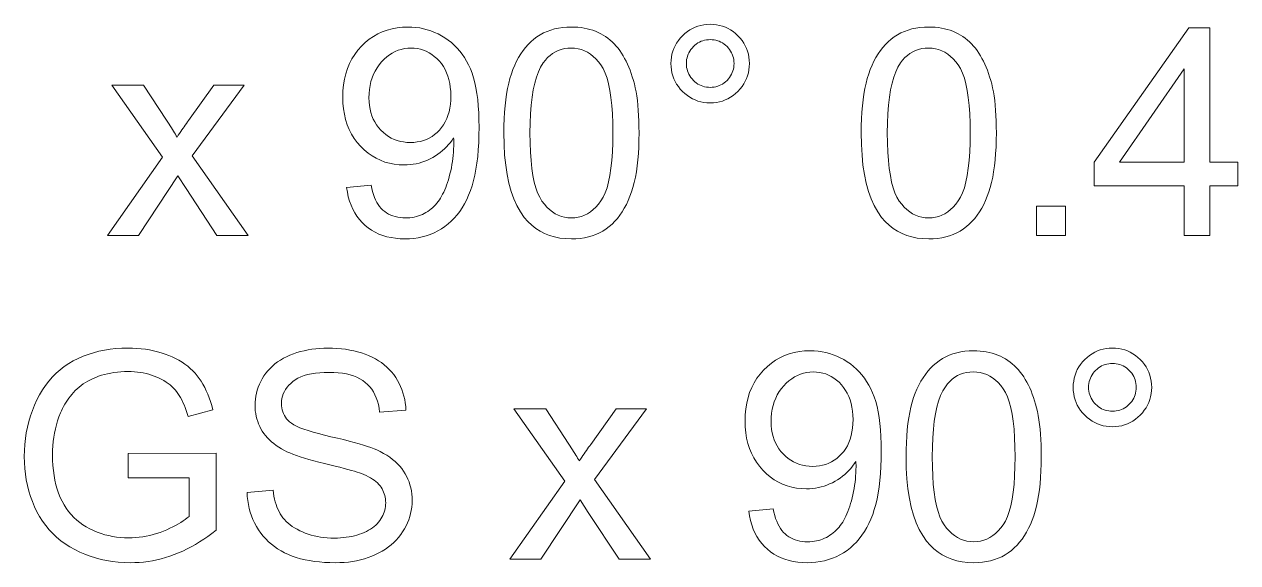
# Model space of a CAD drawing. Extents: x 0 to 297, y 0 to 420.
# Drawn here: x 181.47 to 199.03, y 325.35 to 333.14 of the extents above; entities that cross this region are included whole.
import ezdxf

# ---------------------------------------------------------------- set-up
doc = ezdxf.new("R2010")
doc.units = 0

msp = doc.modelspace()

# ---------------------------------------------------------------- linework, layer by layer
at = {"color": 7, "lineweight": 13}
for points in [[(190.828, 332.572), (190.83, 332.619), (190.835, 332.664), (190.843, 332.707), (190.855, 332.75), (190.87, 332.79), (190.888, 332.83), (190.91, 332.868), (190.935, 332.904), (190.963, 332.94), (190.995, 332.974), (191.029, 333.005), (191.065, 333.033), (191.101, 333.058), (191.139, 333.08), (191.179, 333.098), (191.219, 333.113), (191.261, 333.124), (191.305, 333.133), (191.349, 333.138), (191.395, 333.139), (191.442, 333.138), (191.487, 333.133), (191.531, 333.124), (191.574, 333.113), (191.615, 333.098), (191.654, 333.08), (191.692, 333.058), (191.729, 333.033), (191.764, 333.005), (191.798, 332.974), (191.83, 332.94), (191.858, 332.904), (191.883, 332.868), (191.904, 332.83), (191.923, 332.79), (191.938, 332.75), (191.949, 332.707), (191.957, 332.664), (191.962, 332.619), (191.964, 332.572), (191.962, 332.526), (191.957, 332.481), (191.949, 332.437), (191.937, 332.395), (191.922, 332.354), (191.904, 332.315), (191.882, 332.277), (191.857, 332.24), (191.829, 332.204), (191.797, 332.17), (191.763, 332.139), (191.728, 332.11), (191.691, 332.085), (191.653, 332.064), (191.613, 332.045), (191.573, 332.03), (191.53, 332.019), (191.487, 332.01), (191.442, 332.005), (191.395, 332.004), (191.349, 332.005), (191.305, 332.01), (191.261, 332.018), (191.219, 332.03), (191.179, 332.045), (191.139, 332.063), (191.101, 332.085), (191.065, 332.11), (191.029, 332.138), (190.995, 332.169), (190.963, 332.203), (190.935, 332.238), (190.91, 332.275), (190.888, 332.313), (190.87, 332.353), (190.855, 332.394), (190.843, 332.436), (190.835, 332.48), (190.83, 332.526)], [(186.134, 330.782), (186.488, 330.815), (186.498, 330.766), (186.509, 330.72), (186.522, 330.677), (186.537, 330.637), (186.553, 330.599), (186.571, 330.564), (186.591, 330.532), (186.612, 330.503), (186.635, 330.476), (186.66, 330.452), (186.686, 330.431), (186.713, 330.412), (186.742, 330.395), (186.773, 330.38), (186.805, 330.368), (186.838, 330.358), (186.873, 330.35), (186.909, 330.344), (186.946, 330.341), (186.985, 330.34), (187.019, 330.341), (187.051, 330.343), (187.083, 330.347), (187.114, 330.352), (187.145, 330.359), (187.174, 330.368), (187.202, 330.378), (187.23, 330.39), (187.257, 330.403), (187.283, 330.418), (187.308, 330.434), (187.332, 330.451), (187.356, 330.469), (187.378, 330.488), (187.399, 330.508), (187.42, 330.53), (187.439, 330.552), (187.458, 330.575), (187.476, 330.6), (187.493, 330.625), (187.509, 330.652), (187.524, 330.681), (187.539, 330.712), (187.554, 330.744), (187.568, 330.778), (187.581, 330.814), (187.594, 330.852), (187.607, 330.892), (187.619, 330.933), (187.63, 330.976), (187.64, 331.021), (187.65, 331.065), (187.658, 331.11), (187.665, 331.154), (187.671, 331.199), (187.676, 331.244), (187.68, 331.29), (187.683, 331.335), (187.685, 331.381), (187.685, 331.427), (187.685, 331.432), (187.685, 331.437), (187.685, 331.443), (187.685, 331.45), (187.685, 331.457), (187.684, 331.465), (187.684, 331.473), (187.684, 331.482), (187.683, 331.491), (187.683, 331.5), (187.66, 331.466), (187.636, 331.432), (187.609, 331.401), (187.582, 331.37), (187.552, 331.341), (187.521, 331.313), (187.489, 331.286), (187.455, 331.261), (187.419, 331.237), (187.381, 331.215), (187.343, 331.194), (187.303, 331.175), (187.264, 331.159), (187.223, 331.145), (187.182, 331.133), (187.14, 331.123), (187.098, 331.115), (187.055, 331.11), (187.011, 331.106), (186.967, 331.105), (186.893, 331.108), (186.822, 331.116), (186.754, 331.13), (186.687, 331.148), (186.623, 331.173), (186.561, 331.202), (186.502, 331.238), (186.444, 331.278), (186.389, 331.324), (186.337, 331.375), (186.288, 331.431), (186.244, 331.49), (186.205, 331.553), (186.172, 331.619), (186.143, 331.688), (186.12, 331.761), (186.102, 331.838), (186.089, 331.918), (186.081, 332.001), (186.079, 332.087), (186.081, 332.177), (186.089, 332.263), (186.103, 332.345), (186.122, 332.424), (186.146, 332.499), (186.176, 332.571), (186.211, 332.639), (186.251, 332.704), (186.297, 332.765), (186.348, 332.822), (186.403, 332.875), (186.461, 332.922), (186.521, 332.964), (186.585, 333), (186.651, 333.031), (186.72, 333.056), (186.791, 333.075), (186.865, 333.089), (186.942, 333.098), (187.022, 333.1), (187.08, 333.099), (187.137, 333.094), (187.193, 333.086), (187.248, 333.075), (187.302, 333.061), (187.355, 333.044), (187.407, 333.023), (187.458, 333), (187.508, 332.973), (187.557, 332.943), (187.605, 332.91), (187.65, 332.874), (187.692, 332.836), (187.733, 332.795), (187.771, 332.752), (187.806, 332.706), (187.84, 332.657), (187.871, 332.605), (187.899, 332.551), (187.926, 332.494), (187.949, 332.433), (187.971, 332.367), (187.99, 332.295), (188.006, 332.219), (188.02, 332.137), (188.031, 332.05), (188.04, 331.958), (188.046, 331.86), (188.05, 331.757), (188.051, 331.65), (188.05, 331.537), (188.046, 331.429), (188.04, 331.326), (188.031, 331.227), (188.02, 331.133), (188.006, 331.044), (187.99, 330.959), (187.972, 330.879), (187.95, 330.804), (187.927, 330.734), (187.9, 330.667), (187.872, 330.604), (187.841, 330.544), (187.807, 330.487), (187.771, 330.434), (187.733, 330.384), (187.692, 330.337), (187.649, 330.293), (187.603, 330.252), (187.555, 330.215), (187.505, 330.181), (187.453, 330.151), (187.4, 330.124), (187.344, 330.101), (187.287, 330.082), (187.229, 330.065), (187.168, 330.053), (187.106, 330.044), (187.043, 330.039), (186.977, 330.037), (186.908, 330.039), (186.841, 330.045), (186.777, 330.055), (186.716, 330.068), (186.657, 330.086), (186.601, 330.107), (186.547, 330.133), (186.496, 330.162), (186.448, 330.195), (186.402, 330.232), (186.359, 330.273), (186.32, 330.317), (186.284, 330.364), (186.252, 330.414), (186.223, 330.467), (186.198, 330.524), (186.177, 330.584), (186.159, 330.647), (186.145, 330.713)], [(188.41, 331.568), (188.411, 331.672), (188.414, 331.772), (188.419, 331.868), (188.427, 331.96), (188.437, 332.048), (188.449, 332.131), (188.463, 332.211), (188.48, 332.286), (188.498, 332.357), (188.519, 332.424), (188.542, 332.487), (188.567, 332.548), (188.594, 332.605), (188.624, 332.66), (188.655, 332.711), (188.689, 332.76), (188.724, 332.806), (188.762, 332.848), (188.802, 332.888), (188.844, 332.924), (188.889, 332.958), (188.935, 332.988), (188.984, 333.014), (189.035, 333.037), (189.088, 333.056), (189.144, 333.072), (189.201, 333.085), (189.261, 333.093), (189.323, 333.099), (189.388, 333.1), (189.435, 333.099), (189.482, 333.097), (189.527, 333.092), (189.571, 333.085), (189.614, 333.076), (189.656, 333.065), (189.697, 333.053), (189.736, 333.038), (189.774, 333.022), (189.811, 333.003), (189.847, 332.983), (189.882, 332.961), (189.915, 332.937), (189.947, 332.912), (189.978, 332.885), (190.007, 332.856), (190.035, 332.825), (190.062, 332.793), (190.088, 332.759), (190.112, 332.723), (190.135, 332.685), (190.158, 332.646), (190.179, 332.606), (190.199, 332.564), (190.218, 332.52), (190.236, 332.474), (190.253, 332.427), (190.269, 332.379), (190.284, 332.329), (190.298, 332.277), (190.311, 332.222), (190.323, 332.164), (190.333, 332.103), (190.342, 332.037), (190.349, 331.968), (190.355, 331.895), (190.36, 331.819), (190.363, 331.739), (190.365, 331.655), (190.366, 331.568), (190.365, 331.464), (190.362, 331.365), (190.356, 331.269), (190.349, 331.178), (190.339, 331.091), (190.327, 331.007), (190.313, 330.928), (190.296, 330.853), (190.278, 330.782), (190.257, 330.715), (190.235, 330.652), (190.21, 330.592), (190.183, 330.534), (190.153, 330.479), (190.122, 330.428), (190.089, 330.379), (190.053, 330.333), (190.015, 330.291), (189.975, 330.251), (189.933, 330.214), (189.889, 330.18), (189.842, 330.15), (189.793, 330.124), (189.742, 330.101), (189.689, 330.081), (189.633, 330.065), (189.575, 330.053), (189.515, 330.044), (189.452, 330.039), (189.388, 330.037), (189.303, 330.04), (189.222, 330.049), (189.144, 330.065), (189.07, 330.087), (189, 330.115), (188.934, 330.149), (188.872, 330.189), (188.813, 330.236), (188.758, 330.289), (188.706, 330.348), (188.65, 330.428), (188.599, 330.517), (188.555, 330.615), (188.516, 330.723), (188.484, 330.84), (188.457, 330.967), (188.436, 331.103), (188.421, 331.248), (188.412, 331.403)], [(193.581, 331.568), (193.582, 331.672), (193.585, 331.772), (193.591, 331.868), (193.598, 331.96), (193.608, 332.048), (193.62, 332.131), (193.634, 332.211), (193.651, 332.286), (193.669, 332.357), (193.69, 332.424), (193.713, 332.487), (193.738, 332.548), (193.765, 332.605), (193.795, 332.66), (193.826, 332.711), (193.86, 332.76), (193.896, 332.806), (193.934, 332.848), (193.973, 332.888), (194.016, 332.924), (194.06, 332.958), (194.106, 332.988), (194.155, 333.014), (194.206, 333.037), (194.259, 333.056), (194.315, 333.072), (194.372, 333.085), (194.432, 333.093), (194.495, 333.099), (194.559, 333.1), (194.607, 333.099), (194.653, 333.097), (194.698, 333.092), (194.743, 333.085), (194.786, 333.076), (194.827, 333.065), (194.868, 333.053), (194.907, 333.038), (194.945, 333.022), (194.983, 333.003), (195.018, 332.983), (195.053, 332.961), (195.086, 332.937), (195.118, 332.912), (195.149, 332.885), (195.178, 332.856), (195.206, 332.825), (195.233, 332.793), (195.259, 332.759), (195.283, 332.723), (195.307, 332.685), (195.329, 332.646), (195.35, 332.606), (195.37, 332.564), (195.389, 332.52), (195.407, 332.474), (195.424, 332.427), (195.44, 332.379), (195.456, 332.329), (195.47, 332.277), (195.482, 332.222), (195.494, 332.164), (195.504, 332.103), (195.513, 332.037), (195.52, 331.968), (195.526, 331.895), (195.531, 331.819), (195.534, 331.739), (195.536, 331.655), (195.537, 331.568), (195.536, 331.464), (195.533, 331.365), (195.527, 331.269), (195.52, 331.178), (195.51, 331.091), (195.498, 331.007), (195.484, 330.928), (195.468, 330.853), (195.449, 330.782), (195.429, 330.715), (195.406, 330.652), (195.381, 330.592), (195.354, 330.534), (195.325, 330.479), (195.293, 330.428), (195.26, 330.379), (195.224, 330.333), (195.186, 330.291), (195.146, 330.251), (195.104, 330.214), (195.06, 330.18), (195.013, 330.15), (194.965, 330.124), (194.913, 330.101), (194.86, 330.081), (194.804, 330.065), (194.746, 330.053), (194.686, 330.044), (194.624, 330.039), (194.559, 330.037), (194.474, 330.04), (194.393, 330.049), (194.315, 330.065), (194.242, 330.087), (194.172, 330.115), (194.105, 330.149), (194.043, 330.189), (193.984, 330.236), (193.929, 330.289), (193.877, 330.348), (193.821, 330.428), (193.771, 330.517), (193.726, 330.615), (193.688, 330.723), (193.655, 330.84), (193.628, 330.967), (193.607, 331.103), (193.593, 331.248), (193.584, 331.403)], [(198.257, 330.088), (198.257, 330.806), (196.955, 330.806), (196.955, 331.144), (198.324, 333.088), (198.625, 333.088), (198.625, 331.144), (199.03, 331.144), (199.03, 330.806), (198.625, 330.806), (198.625, 330.088)], [(187.642, 332.106), (187.64, 332.168), (187.635, 332.228), (187.627, 332.284), (187.615, 332.339), (187.6, 332.39), (187.581, 332.439), (187.559, 332.486), (187.534, 332.53), (187.505, 332.571), (187.473, 332.609), (187.439, 332.645), (187.403, 332.676), (187.366, 332.704), (187.327, 332.728), (187.287, 332.749), (187.246, 332.766), (187.203, 332.779), (187.159, 332.788), (187.114, 332.794), (187.067, 332.796), (187.019, 332.794), (186.971, 332.788), (186.925, 332.777), (186.881, 332.763), (186.837, 332.745), (186.795, 332.723), (186.754, 332.697), (186.715, 332.667), (186.676, 332.633), (186.639, 332.595), (186.605, 332.554), (186.574, 332.51), (186.547, 332.464), (186.523, 332.416), (186.503, 332.365), (186.486, 332.312), (186.474, 332.256), (186.465, 332.198), (186.459, 332.138), (186.457, 332.075), (186.459, 332.019), (186.464, 331.965), (186.473, 331.913), (186.485, 331.863), (186.501, 331.816), (186.52, 331.77), (186.542, 331.727), (186.568, 331.686), (186.597, 331.647), (186.63, 331.61), (186.666, 331.576), (186.703, 331.545), (186.741, 331.518), (186.781, 331.495), (186.823, 331.475), (186.867, 331.459), (186.912, 331.447), (186.959, 331.438), (187.007, 331.432), (187.057, 331.431), (187.107, 331.432), (187.156, 331.438), (187.202, 331.447), (187.247, 331.459), (187.29, 331.475), (187.331, 331.495), (187.37, 331.518), (187.408, 331.545), (187.444, 331.576), (187.477, 331.61), (187.509, 331.647), (187.537, 331.687), (187.561, 331.73), (187.583, 331.775), (187.601, 331.823), (187.616, 331.874), (187.627, 331.928), (187.636, 331.985), (187.64, 332.044)], [(188.788, 331.568), (188.79, 331.425), (188.795, 331.292), (188.804, 331.169), (188.816, 331.056), (188.831, 330.953), (188.85, 330.859), (188.873, 330.776), (188.899, 330.702), (188.928, 330.638), (188.961, 330.584), (188.996, 330.538), (189.033, 330.496), (189.072, 330.46), (189.112, 330.428), (189.154, 330.401), (189.198, 330.379), (189.243, 330.362), (189.289, 330.35), (189.338, 330.342), (189.388, 330.34), (189.438, 330.342), (189.486, 330.35), (189.533, 330.362), (189.578, 330.379), (189.621, 330.401), (189.663, 330.428), (189.703, 330.46), (189.742, 330.497), (189.779, 330.539), (189.814, 330.585), (189.847, 330.639), (189.877, 330.703), (189.903, 330.777), (189.925, 330.86), (189.944, 330.954), (189.96, 331.057), (189.972, 331.17), (189.98, 331.293), (189.986, 331.425), (189.987, 331.568), (189.986, 331.711), (189.98, 331.844), (189.972, 331.967), (189.96, 332.081), (189.944, 332.184), (189.925, 332.278), (189.903, 332.361), (189.877, 332.435), (189.847, 332.498), (189.814, 332.552), (189.779, 332.598), (189.742, 332.64), (189.703, 332.676), (189.662, 332.708), (189.62, 332.735), (189.576, 332.757), (189.531, 332.774), (189.483, 332.786), (189.434, 332.793), (189.384, 332.796), (189.334, 332.793), (189.286, 332.787), (189.241, 332.776), (189.197, 332.761), (189.155, 332.742), (189.116, 332.718), (189.078, 332.69), (189.043, 332.658), (189.01, 332.621), (188.978, 332.581), (188.942, 332.521), (188.91, 332.452), (188.881, 332.374), (188.857, 332.287), (188.836, 332.19), (188.819, 332.084), (188.805, 331.969), (188.796, 331.845), (188.79, 331.711)], [(191.051, 332.572), (191.052, 332.544), (191.055, 332.517), (191.061, 332.49), (191.068, 332.465), (191.077, 332.44), (191.088, 332.416), (191.101, 332.392), (191.116, 332.37), (191.133, 332.349), (191.153, 332.328), (191.173, 332.309), (191.195, 332.291), (191.217, 332.276), (191.24, 332.263), (191.264, 332.252), (191.289, 332.243), (191.315, 332.236), (191.342, 332.231), (191.369, 332.228), (191.397, 332.227), (191.425, 332.228), (191.452, 332.231), (191.478, 332.236), (191.504, 332.243), (191.528, 332.252), (191.552, 332.263), (191.575, 332.276), (191.598, 332.291), (191.619, 332.309), (191.64, 332.328), (191.659, 332.349), (191.676, 332.37), (191.691, 332.392), (191.705, 332.416), (191.716, 332.44), (191.725, 332.465), (191.732, 332.49), (191.737, 332.517), (191.74, 332.544), (191.741, 332.572), (191.74, 332.601), (191.737, 332.628), (191.732, 332.655), (191.725, 332.68), (191.716, 332.705), (191.705, 332.729), (191.691, 332.752), (191.676, 332.775), (191.659, 332.796), (191.64, 332.817), (191.619, 332.836), (191.598, 332.853), (191.575, 332.869), (191.552, 332.882), (191.528, 332.893), (191.504, 332.902), (191.478, 332.909), (191.452, 332.914), (191.425, 332.917), (191.397, 332.918), (191.369, 332.917), (191.342, 332.914), (191.315, 332.909), (191.289, 332.902), (191.264, 332.893), (191.24, 332.882), (191.217, 332.869), (191.195, 332.853), (191.173, 332.836), (191.153, 332.817), (191.133, 332.796), (191.116, 332.775), (191.101, 332.752), (191.088, 332.729), (191.077, 332.705), (191.068, 332.68), (191.061, 332.655), (191.055, 332.628), (191.052, 332.601)], [(193.959, 331.568), (193.961, 331.425), (193.966, 331.292), (193.975, 331.169), (193.987, 331.056), (194.003, 330.953), (194.022, 330.859), (194.044, 330.776), (194.07, 330.702), (194.099, 330.638), (194.132, 330.584), (194.168, 330.538), (194.205, 330.496), (194.243, 330.46), (194.284, 330.428), (194.325, 330.401), (194.369, 330.379), (194.414, 330.362), (194.461, 330.35), (194.509, 330.342), (194.559, 330.34), (194.609, 330.342), (194.657, 330.35), (194.704, 330.362), (194.749, 330.379), (194.792, 330.401), (194.834, 330.428), (194.875, 330.46), (194.913, 330.497), (194.95, 330.539), (194.986, 330.585), (195.018, 330.639), (195.048, 330.703), (195.074, 330.777), (195.096, 330.86), (195.115, 330.954), (195.131, 331.057), (195.143, 331.17), (195.152, 331.293), (195.157, 331.425), (195.159, 331.568), (195.157, 331.711), (195.152, 331.844), (195.143, 331.967), (195.131, 332.081), (195.115, 332.184), (195.096, 332.278), (195.074, 332.361), (195.048, 332.435), (195.018, 332.498), (194.986, 332.552), (194.95, 332.598), (194.913, 332.64), (194.874, 332.676), (194.834, 332.708), (194.791, 332.735), (194.748, 332.757), (194.702, 332.774), (194.655, 332.786), (194.606, 332.793), (194.555, 332.796), (194.505, 332.793), (194.457, 332.787), (194.412, 332.776), (194.368, 332.761), (194.327, 332.742), (194.287, 332.718), (194.25, 332.69), (194.214, 332.658), (194.181, 332.621), (194.15, 332.581), (194.113, 332.521), (194.081, 332.452), (194.053, 332.374), (194.028, 332.287), (194.007, 332.19), (193.99, 332.084), (193.976, 331.969), (193.967, 331.845), (193.961, 331.711)], [(198.257, 331.144), (198.257, 332.497), (197.317, 331.144)], [(182.676, 330.088), (183.47, 331.218), (182.735, 332.261), (183.195, 332.261), (183.529, 331.752), (183.547, 331.723), (183.565, 331.696), (183.582, 331.669), (183.598, 331.643), (183.614, 331.618), (183.629, 331.594), (183.643, 331.572), (183.656, 331.55), (183.669, 331.528), (183.68, 331.508), (183.698, 331.535), (183.716, 331.561), (183.733, 331.587), (183.75, 331.611), (183.767, 331.636), (183.783, 331.659), (183.799, 331.682), (183.815, 331.705), (183.831, 331.727), (183.846, 331.748), (184.212, 332.261), (184.652, 332.261), (183.901, 331.238), (184.71, 330.088), (184.257, 330.088), (183.811, 330.763), (183.693, 330.946), (183.122, 330.088)], [(196.118, 330.088), (196.118, 330.508), (196.538, 330.508), (196.538, 330.088)], [(182.973, 326.583), (182.973, 326.935), (184.244, 326.937), (184.244, 325.823), (184.185, 325.778), (184.126, 325.735), (184.067, 325.694), (184.007, 325.655), (183.947, 325.619), (183.886, 325.585), (183.825, 325.554), (183.764, 325.524), (183.702, 325.497), (183.64, 325.473), (183.578, 325.45), (183.515, 325.43), (183.452, 325.413), (183.389, 325.397), (183.325, 325.384), (183.261, 325.374), (183.197, 325.365), (183.132, 325.36), (183.067, 325.356), (183.002, 325.355), (182.914, 325.357), (182.828, 325.362), (182.744, 325.372), (182.661, 325.385), (182.58, 325.402), (182.501, 325.423), (182.423, 325.448), (182.346, 325.476), (182.272, 325.508), (182.199, 325.544), (182.128, 325.584), (182.061, 325.627), (181.998, 325.673), (181.938, 325.723), (181.882, 325.776), (181.829, 325.832), (181.78, 325.892), (181.734, 325.955), (181.692, 326.022), (181.653, 326.092), (181.618, 326.164), (181.587, 326.238), (181.559, 326.314), (181.536, 326.391), (181.515, 326.471), (181.499, 326.552), (181.486, 326.634), (181.477, 326.718), (181.471, 326.804), (181.469, 326.892), (181.471, 326.979), (181.477, 327.065), (181.486, 327.149), (181.499, 327.233), (181.515, 327.315), (181.535, 327.396), (181.559, 327.476), (181.586, 327.555), (181.618, 327.633), (181.652, 327.709), (181.691, 327.783), (181.732, 327.853), (181.777, 327.919), (181.825, 327.982), (181.876, 328.04), (181.93, 328.094), (181.987, 328.145), (182.048, 328.192), (182.112, 328.234), (182.179, 328.273), (182.249, 328.308), (182.321, 328.339), (182.395, 328.367), (182.471, 328.391), (182.549, 328.411), (182.629, 328.428), (182.712, 328.441), (182.796, 328.45), (182.883, 328.455), (182.971, 328.457), (183.036, 328.456), (183.099, 328.453), (183.161, 328.448), (183.222, 328.44), (183.281, 328.431), (183.339, 328.419), (183.396, 328.406), (183.452, 328.39), (183.506, 328.372), (183.56, 328.352), (183.611, 328.33), (183.66, 328.306), (183.707, 328.281), (183.752, 328.254), (183.794, 328.226), (183.834, 328.195), (183.872, 328.164), (183.908, 328.13), (183.941, 328.095), (183.972, 328.058), (184.001, 328.019), (184.029, 327.978), (184.055, 327.935), (184.08, 327.889), (184.103, 327.841), (184.125, 327.791), (184.146, 327.738), (184.165, 327.684), (184.183, 327.626), (184.199, 327.567), (183.841, 327.469), (183.827, 327.514), (183.813, 327.557), (183.798, 327.597), (183.782, 327.636), (183.765, 327.673), (183.748, 327.708), (183.73, 327.742), (183.712, 327.773), (183.693, 327.802), (183.673, 327.829), (183.652, 327.855), (183.63, 327.879), (183.605, 327.903), (183.579, 327.925), (183.551, 327.947), (183.522, 327.967), (183.491, 327.987), (183.458, 328.005), (183.423, 328.022), (183.387, 328.039), (183.349, 328.054), (183.311, 328.067), (183.271, 328.079), (183.231, 328.089), (183.19, 328.098), (183.148, 328.105), (183.106, 328.11), (183.063, 328.114), (183.018, 328.117), (182.973, 328.117), (182.92, 328.117), (182.867, 328.114), (182.817, 328.11), (182.767, 328.104), (182.72, 328.097), (182.673, 328.088), (182.628, 328.077), (182.585, 328.064), (182.543, 328.05), (182.503, 328.035), (182.464, 328.018), (182.426, 327.999), (182.39, 327.98), (182.356, 327.96), (182.323, 327.939), (182.292, 327.916), (182.262, 327.893), (182.234, 327.869), (182.207, 327.843), (182.182, 327.817), (182.159, 327.789), (182.136, 327.762), (182.114, 327.733), (182.094, 327.704), (182.074, 327.675), (182.056, 327.645), (182.038, 327.615), (182.022, 327.584), (182.007, 327.552), (181.993, 327.52), (181.971, 327.464), (181.952, 327.407), (181.935, 327.349), (181.92, 327.29), (181.907, 327.23), (181.897, 327.169), (181.889, 327.107), (181.883, 327.045), (181.88, 326.981), (181.878, 326.916), (181.88, 326.837), (181.884, 326.761), (181.891, 326.687), (181.901, 326.616), (181.913, 326.548), (181.928, 326.482), (181.946, 326.419), (181.967, 326.358), (181.99, 326.3), (182.017, 326.245), (182.046, 326.192), (182.077, 326.143), (182.111, 326.095), (182.147, 326.051), (182.186, 326.01), (182.228, 325.971), (182.272, 325.935), (182.318, 325.902), (182.367, 325.872), (182.419, 325.844), (182.472, 325.819), (182.526, 325.797), (182.58, 325.777), (182.635, 325.76), (182.691, 325.746), (182.747, 325.734), (182.804, 325.725), (182.862, 325.718), (182.92, 325.714), (182.979, 325.713), (183.031, 325.714), (183.082, 325.717), (183.133, 325.722), (183.184, 325.729), (183.234, 325.738), (183.284, 325.749), (183.334, 325.762), (183.384, 325.777), (183.434, 325.793), (183.483, 325.812), (183.531, 325.832), (183.576, 325.852), (183.62, 325.873), (183.66, 325.894), (183.699, 325.915), (183.735, 325.936), (183.768, 325.958), (183.8, 325.98), (183.829, 326.002), (183.855, 326.024), (183.855, 326.583)], [(184.694, 326.37), (185.069, 326.403), (185.075, 326.358), (185.082, 326.316), (185.091, 326.275), (185.101, 326.235), (185.113, 326.198), (185.126, 326.162), (185.141, 326.127), (185.157, 326.094), (185.174, 326.063), (185.193, 326.033), (185.213, 326.005), (185.236, 325.978), (185.261, 325.952), (185.288, 325.927), (185.317, 325.903), (185.348, 325.88), (185.381, 325.858), (185.417, 325.838), (185.455, 325.818), (185.494, 325.8), (185.536, 325.783), (185.578, 325.768), (185.622, 325.755), (185.666, 325.743), (185.712, 325.733), (185.758, 325.725), (185.806, 325.719), (185.855, 325.715), (185.904, 325.712), (185.955, 325.711), (186, 325.712), (186.044, 325.714), (186.086, 325.717), (186.128, 325.722), (186.169, 325.728), (186.208, 325.735), (186.247, 325.744), (186.284, 325.754), (186.321, 325.766), (186.356, 325.778), (186.39, 325.792), (186.422, 325.807), (186.452, 325.824), (186.481, 325.841), (186.508, 325.859), (186.533, 325.878), (186.556, 325.898), (186.577, 325.919), (186.597, 325.941), (186.615, 325.964), (186.631, 325.987), (186.645, 326.012), (186.658, 326.036), (186.669, 326.061), (186.679, 326.087), (186.686, 326.113), (186.692, 326.139), (186.696, 326.166), (186.699, 326.193), (186.7, 326.22), (186.699, 326.248), (186.696, 326.276), (186.692, 326.302), (186.687, 326.328), (186.679, 326.353), (186.67, 326.377), (186.66, 326.401), (186.647, 326.423), (186.633, 326.446), (186.618, 326.467), (186.6, 326.488), (186.581, 326.508), (186.559, 326.527), (186.535, 326.546), (186.509, 326.564), (186.481, 326.581), (186.451, 326.598), (186.419, 326.614), (186.384, 326.629), (186.348, 326.644), (186.321, 326.654), (186.288, 326.665), (186.249, 326.677), (186.204, 326.69), (186.154, 326.704), (186.098, 326.719), (186.035, 326.736), (185.967, 326.753), (185.893, 326.771), (185.814, 326.79), (185.733, 326.81), (185.658, 326.83), (185.588, 326.849), (185.523, 326.868), (185.462, 326.887), (185.407, 326.905), (185.356, 326.924), (185.311, 326.942), (185.27, 326.96), (185.235, 326.978), (185.193, 327.001), (185.153, 327.025), (185.115, 327.05), (185.08, 327.076), (185.047, 327.104), (185.016, 327.132), (184.987, 327.162), (184.961, 327.192), (184.936, 327.224), (184.914, 327.257), (184.894, 327.291), (184.876, 327.325), (184.861, 327.361), (184.847, 327.397), (184.835, 327.434), (184.826, 327.471), (184.818, 327.51), (184.813, 327.549), (184.81, 327.59), (184.809, 327.63), (184.81, 327.676), (184.814, 327.72), (184.821, 327.764), (184.83, 327.807), (184.841, 327.85), (184.855, 327.892), (184.872, 327.934), (184.891, 327.975), (184.913, 328.015), (184.938, 328.055), (184.965, 328.094), (184.994, 328.13), (185.026, 328.165), (185.06, 328.198), (185.096, 328.229), (185.135, 328.258), (185.176, 328.285), (185.22, 328.31), (185.266, 328.333), (185.314, 328.355), (185.364, 328.374), (185.416, 328.392), (185.468, 328.407), (185.521, 328.42), (185.576, 328.432), (185.631, 328.441), (185.688, 328.448), (185.746, 328.453), (185.805, 328.456), (185.865, 328.457), (185.931, 328.456), (185.995, 328.453), (186.058, 328.448), (186.119, 328.44), (186.179, 328.43), (186.237, 328.419), (186.293, 328.405), (186.348, 328.388), (186.401, 328.37), (186.453, 328.35), (186.503, 328.327), (186.55, 328.303), (186.595, 328.276), (186.638, 328.248), (186.679, 328.217), (186.717, 328.184), (186.752, 328.15), (186.786, 328.113), (186.816, 328.074), (186.845, 328.034), (186.871, 327.991), (186.895, 327.948), (186.916, 327.903), (186.934, 327.858), (186.95, 327.811), (186.964, 327.763), (186.975, 327.714), (186.983, 327.664), (186.989, 327.613), (186.992, 327.561), (186.612, 327.532), (186.604, 327.588), (186.594, 327.64), (186.58, 327.69), (186.564, 327.738), (186.544, 327.782), (186.522, 327.823), (186.497, 327.862), (186.469, 327.898), (186.438, 327.932), (186.404, 327.962), (186.367, 327.99), (186.327, 328.014), (186.283, 328.036), (186.235, 328.055), (186.185, 328.071), (186.131, 328.084), (186.074, 328.094), (186.013, 328.101), (185.949, 328.106), (185.881, 328.107), (185.811, 328.106), (185.745, 328.102), (185.683, 328.095), (185.624, 328.086), (185.57, 328.074), (185.519, 328.06), (185.473, 328.043), (185.43, 328.023), (185.391, 328), (185.356, 327.975), (185.325, 327.948), (185.297, 327.92), (185.272, 327.891), (185.251, 327.861), (185.233, 327.83), (185.218, 327.797), (185.206, 327.764), (185.198, 327.729), (185.193, 327.694), (185.192, 327.657), (185.193, 327.625), (185.196, 327.595), (185.202, 327.565), (185.21, 327.537), (185.221, 327.51), (185.234, 327.484), (185.249, 327.459), (185.266, 327.435), (185.286, 327.412), (185.308, 327.391), (185.335, 327.37), (185.369, 327.349), (185.41, 327.328), (185.459, 327.307), (185.515, 327.285), (185.579, 327.264), (185.65, 327.242), (185.728, 327.221), (185.814, 327.199), (185.907, 327.177), (186.001, 327.156), (186.088, 327.134), (186.17, 327.114), (186.245, 327.094), (186.315, 327.075), (186.378, 327.056), (186.435, 327.037), (186.487, 327.02), (186.532, 327.003), (186.571, 326.986), (186.622, 326.961), (186.67, 326.935), (186.716, 326.908), (186.758, 326.879), (186.799, 326.849), (186.836, 326.818), (186.87, 326.785), (186.902, 326.751), (186.931, 326.716), (186.958, 326.68), (186.981, 326.642), (187.003, 326.604), (187.021, 326.564), (187.038, 326.523), (187.051, 326.481), (187.062, 326.437), (187.071, 326.393), (187.077, 326.348), (187.081, 326.301), (187.082, 326.253), (187.081, 326.206), (187.077, 326.159), (187.07, 326.112), (187.061, 326.066), (187.048, 326.021), (187.033, 325.976), (187.015, 325.932), (186.995, 325.888), (186.971, 325.845), (186.945, 325.802), (186.917, 325.761), (186.886, 325.721), (186.852, 325.683), (186.816, 325.648), (186.778, 325.614), (186.738, 325.582), (186.695, 325.552), (186.649, 325.523), (186.602, 325.497), (186.551, 325.473), (186.499, 325.45), (186.446, 325.43), (186.392, 325.413), (186.336, 325.397), (186.278, 325.384), (186.22, 325.374), (186.16, 325.365), (186.099, 325.36), (186.037, 325.356), (185.973, 325.355), (185.893, 325.356), (185.816, 325.36), (185.741, 325.366), (185.669, 325.374), (185.599, 325.385), (185.532, 325.398), (185.468, 325.413), (185.406, 325.431), (185.347, 325.451), (185.291, 325.474), (185.237, 325.499), (185.185, 325.526), (185.136, 325.556), (185.09, 325.588), (185.045, 325.622), (185.003, 325.659), (184.964, 325.698), (184.926, 325.74), (184.892, 325.784), (184.859, 325.831), (184.829, 325.879), (184.802, 325.929), (184.778, 325.979), (184.758, 326.031), (184.74, 326.085), (184.725, 326.139), (184.713, 326.195), (184.704, 326.252), (184.697, 326.31)], [(191.955, 326.1), (192.309, 326.133), (192.319, 326.084), (192.33, 326.038), (192.343, 325.995), (192.358, 325.955), (192.374, 325.917), (192.392, 325.882), (192.412, 325.85), (192.433, 325.821), (192.456, 325.794), (192.481, 325.77), (192.507, 325.749), (192.534, 325.73), (192.563, 325.713), (192.594, 325.698), (192.626, 325.686), (192.659, 325.676), (192.694, 325.668), (192.73, 325.662), (192.767, 325.659), (192.806, 325.658), (192.84, 325.659), (192.872, 325.661), (192.904, 325.665), (192.935, 325.67), (192.966, 325.677), (192.995, 325.686), (193.023, 325.696), (193.051, 325.708), (193.078, 325.721), (193.104, 325.736), (193.129, 325.752), (193.153, 325.769), (193.177, 325.787), (193.199, 325.806), (193.22, 325.826), (193.241, 325.848), (193.26, 325.87), (193.279, 325.893), (193.297, 325.918), (193.314, 325.943), (193.33, 325.97), (193.345, 325.999), (193.36, 326.029), (193.375, 326.062), (193.389, 326.096), (193.402, 326.132), (193.415, 326.17), (193.428, 326.209), (193.439, 326.251), (193.451, 326.294), (193.461, 326.338), (193.471, 326.383), (193.479, 326.428), (193.486, 326.472), (193.492, 326.517), (193.497, 326.562), (193.501, 326.608), (193.504, 326.653), (193.505, 326.699), (193.506, 326.744), (193.506, 326.75), (193.506, 326.755), (193.506, 326.761), (193.506, 326.768), (193.506, 326.775), (193.505, 326.783), (193.505, 326.791), (193.505, 326.799), (193.504, 326.808), (193.504, 326.818), (193.481, 326.784), (193.457, 326.75), (193.43, 326.718), (193.403, 326.688), (193.373, 326.659), (193.342, 326.631), (193.31, 326.604), (193.275, 326.579), (193.24, 326.555), (193.202, 326.533), (193.164, 326.512), (193.124, 326.493), (193.085, 326.477), (193.044, 326.462), (193.003, 326.45), (192.961, 326.441), (192.919, 326.433), (192.876, 326.427), (192.832, 326.424), (192.788, 326.423), (192.714, 326.426), (192.643, 326.434), (192.575, 326.447), (192.508, 326.466), (192.444, 326.491), (192.382, 326.52), (192.322, 326.555), (192.265, 326.596), (192.21, 326.642), (192.157, 326.693), (192.108, 326.749), (192.065, 326.808), (192.026, 326.871), (191.992, 326.937), (191.964, 327.006), (191.941, 327.079), (191.923, 327.156), (191.91, 327.235), (191.902, 327.319), (191.9, 327.405), (191.902, 327.495), (191.91, 327.581), (191.924, 327.663), (191.943, 327.742), (191.967, 327.817), (191.997, 327.889), (192.031, 327.957), (192.072, 328.022), (192.118, 328.083), (192.169, 328.14), (192.224, 328.193), (192.282, 328.24), (192.342, 328.282), (192.406, 328.318), (192.472, 328.349), (192.541, 328.374), (192.612, 328.393), (192.686, 328.407), (192.763, 328.416), (192.843, 328.418), (192.901, 328.417), (192.958, 328.412), (193.014, 328.404), (193.069, 328.393), (193.123, 328.379), (193.176, 328.362), (193.228, 328.341), (193.279, 328.317), (193.329, 328.291), (193.378, 328.261), (193.425, 328.228), (193.47, 328.192), (193.513, 328.154), (193.553, 328.113), (193.591, 328.07), (193.627, 328.023), (193.66, 327.974), (193.691, 327.923), (193.72, 327.869), (193.746, 327.812), (193.77, 327.751), (193.792, 327.684), (193.811, 327.613), (193.827, 327.537), (193.841, 327.455), (193.852, 327.368), (193.861, 327.275), (193.867, 327.178), (193.871, 327.075), (193.872, 326.967), (193.871, 326.855), (193.867, 326.747), (193.861, 326.643), (193.852, 326.545), (193.841, 326.451), (193.827, 326.362), (193.811, 326.277), (193.792, 326.197), (193.771, 326.122), (193.748, 326.052), (193.721, 325.985), (193.693, 325.922), (193.662, 325.862), (193.628, 325.805), (193.592, 325.752), (193.554, 325.701), (193.513, 325.654), (193.47, 325.611), (193.424, 325.57), (193.376, 325.533), (193.326, 325.499), (193.274, 325.469), (193.22, 325.442), (193.165, 325.419), (193.108, 325.399), (193.05, 325.383), (192.989, 325.371), (192.927, 325.362), (192.863, 325.357), (192.798, 325.355), (192.729, 325.357), (192.662, 325.363), (192.598, 325.372), (192.537, 325.386), (192.478, 325.404), (192.422, 325.425), (192.368, 325.451), (192.317, 325.48), (192.269, 325.513), (192.223, 325.55), (192.18, 325.591), (192.141, 325.635), (192.105, 325.682), (192.073, 325.732), (192.044, 325.785), (192.019, 325.842), (191.998, 325.902), (191.98, 325.965), (191.966, 326.031)], [(194.23, 326.886), (194.232, 326.99), (194.235, 327.09), (194.24, 327.186), (194.248, 327.278), (194.258, 327.366), (194.27, 327.449), (194.284, 327.529), (194.301, 327.604), (194.319, 327.675), (194.34, 327.742), (194.363, 327.805), (194.388, 327.866), (194.415, 327.923), (194.445, 327.978), (194.476, 328.029), (194.51, 328.078), (194.545, 328.123), (194.583, 328.166), (194.623, 328.206), (194.665, 328.242), (194.71, 328.276), (194.756, 328.306), (194.805, 328.332), (194.856, 328.355), (194.909, 328.374), (194.965, 328.39), (195.022, 328.402), (195.082, 328.411), (195.144, 328.417), (195.209, 328.418), (195.256, 328.417), (195.303, 328.414), (195.348, 328.41), (195.392, 328.403), (195.435, 328.394), (195.477, 328.383), (195.518, 328.371), (195.557, 328.356), (195.595, 328.34), (195.632, 328.321), (195.668, 328.301), (195.703, 328.279), (195.736, 328.255), (195.768, 328.23), (195.799, 328.202), (195.828, 328.174), (195.856, 328.143), (195.883, 328.111), (195.909, 328.077), (195.933, 328.041), (195.956, 328.003), (195.978, 327.964), (196, 327.924), (196.02, 327.881), (196.039, 327.838), (196.057, 327.792), (196.074, 327.745), (196.09, 327.697), (196.105, 327.646), (196.119, 327.595), (196.132, 327.54), (196.144, 327.482), (196.154, 327.42), (196.162, 327.355), (196.17, 327.286), (196.176, 327.213), (196.181, 327.137), (196.184, 327.057), (196.186, 326.973), (196.187, 326.886), (196.186, 326.782), (196.182, 326.683), (196.177, 326.587), (196.169, 326.496), (196.16, 326.409), (196.148, 326.325), (196.134, 326.246), (196.117, 326.171), (196.099, 326.1), (196.078, 326.033), (196.056, 325.97), (196.031, 325.909), (196.004, 325.852), (195.974, 325.797), (195.943, 325.746), (195.91, 325.697), (195.874, 325.651), (195.836, 325.609), (195.796, 325.569), (195.754, 325.532), (195.71, 325.498), (195.663, 325.468), (195.614, 325.442), (195.563, 325.419), (195.51, 325.399), (195.454, 325.383), (195.396, 325.371), (195.336, 325.362), (195.273, 325.357), (195.209, 325.355), (195.124, 325.358), (195.043, 325.367), (194.965, 325.383), (194.891, 325.405), (194.821, 325.433), (194.755, 325.467), (194.693, 325.507), (194.634, 325.554), (194.579, 325.607), (194.527, 325.666), (194.471, 325.746), (194.42, 325.835), (194.376, 325.933), (194.337, 326.041), (194.305, 326.158), (194.278, 326.285), (194.257, 326.421), (194.242, 326.566), (194.233, 326.721)], [(196.649, 327.89), (196.651, 327.937), (196.656, 327.982), (196.664, 328.025), (196.676, 328.067), (196.691, 328.108), (196.709, 328.148), (196.731, 328.186), (196.756, 328.222), (196.784, 328.258), (196.816, 328.291), (196.85, 328.323), (196.885, 328.351), (196.922, 328.376), (196.96, 328.398), (196.999, 328.416), (197.04, 328.431), (197.082, 328.442), (197.125, 328.451), (197.17, 328.456), (197.216, 328.457), (197.263, 328.456), (197.308, 328.451), (197.352, 328.442), (197.395, 328.431), (197.436, 328.416), (197.475, 328.398), (197.513, 328.376), (197.55, 328.351), (197.585, 328.323), (197.619, 328.291), (197.651, 328.258), (197.679, 328.222), (197.704, 328.186), (197.725, 328.148), (197.744, 328.108), (197.759, 328.067), (197.77, 328.025), (197.778, 327.982), (197.783, 327.937), (197.785, 327.89), (197.783, 327.844), (197.778, 327.799), (197.77, 327.755), (197.758, 327.713), (197.743, 327.672), (197.725, 327.633), (197.703, 327.594), (197.678, 327.558), (197.65, 327.522), (197.618, 327.488), (197.584, 327.457), (197.549, 327.428), (197.512, 327.403), (197.474, 327.382), (197.434, 327.363), (197.393, 327.348), (197.351, 327.336), (197.308, 327.328), (197.263, 327.323), (197.216, 327.321), (197.17, 327.323), (197.125, 327.328), (197.082, 327.336), (197.04, 327.348), (196.999, 327.363), (196.96, 327.381), (196.922, 327.403), (196.885, 327.428), (196.85, 327.456), (196.816, 327.487), (196.784, 327.521), (196.756, 327.556), (196.731, 327.593), (196.709, 327.631), (196.691, 327.671), (196.676, 327.712), (196.664, 327.754), (196.656, 327.798), (196.651, 327.844)], [(196.872, 327.89), (196.873, 327.862), (196.876, 327.835), (196.881, 327.808), (196.889, 327.782), (196.898, 327.758), (196.909, 327.734), (196.922, 327.71), (196.937, 327.688), (196.954, 327.666), (196.974, 327.646), (196.994, 327.627), (197.016, 327.609), (197.038, 327.594), (197.061, 327.581), (197.085, 327.57), (197.11, 327.561), (197.136, 327.554), (197.163, 327.549), (197.19, 327.546), (197.218, 327.544), (197.246, 327.546), (197.273, 327.549), (197.299, 327.554), (197.325, 327.561), (197.349, 327.57), (197.373, 327.581), (197.396, 327.594), (197.419, 327.609), (197.44, 327.627), (197.461, 327.646), (197.48, 327.666), (197.497, 327.688), (197.512, 327.71), (197.526, 327.734), (197.537, 327.758), (197.546, 327.782), (197.553, 327.808), (197.558, 327.835), (197.561, 327.862), (197.562, 327.89), (197.561, 327.919), (197.558, 327.946), (197.553, 327.973), (197.546, 327.998), (197.537, 328.023), (197.526, 328.047), (197.512, 328.07), (197.497, 328.093), (197.48, 328.114), (197.461, 328.135), (197.44, 328.154), (197.419, 328.171), (197.396, 328.187), (197.373, 328.2), (197.349, 328.211), (197.325, 328.22), (197.299, 328.227), (197.273, 328.232), (197.246, 328.235), (197.218, 328.236), (197.19, 328.235), (197.163, 328.232), (197.136, 328.227), (197.11, 328.22), (197.085, 328.211), (197.061, 328.2), (197.038, 328.187), (197.016, 328.171), (196.994, 328.154), (196.974, 328.135), (196.954, 328.114), (196.937, 328.093), (196.922, 328.07), (196.909, 328.047), (196.898, 328.023), (196.889, 327.998), (196.881, 327.973), (196.876, 327.946), (196.873, 327.919)], [(193.463, 327.424), (193.461, 327.486), (193.456, 327.545), (193.448, 327.602), (193.436, 327.657), (193.421, 327.708), (193.402, 327.757), (193.38, 327.804), (193.355, 327.847), (193.326, 327.889), (193.294, 327.927), (193.26, 327.963), (193.224, 327.994), (193.187, 328.022), (193.148, 328.046), (193.108, 328.067), (193.067, 328.084), (193.024, 328.097), (192.98, 328.106), (192.935, 328.112), (192.888, 328.113), (192.84, 328.111), (192.792, 328.105), (192.746, 328.095), (192.702, 328.081), (192.658, 328.063), (192.616, 328.041), (192.575, 328.015), (192.536, 327.985), (192.497, 327.951), (192.46, 327.913), (192.426, 327.872), (192.395, 327.828), (192.367, 327.782), (192.344, 327.733), (192.324, 327.683), (192.307, 327.629), (192.295, 327.574), (192.285, 327.516), (192.28, 327.456), (192.278, 327.393), (192.28, 327.337), (192.285, 327.283), (192.294, 327.231), (192.306, 327.181), (192.321, 327.133), (192.34, 327.088), (192.363, 327.045), (192.389, 327.003), (192.418, 326.964), (192.451, 326.928), (192.487, 326.893), (192.524, 326.863), (192.562, 326.836), (192.602, 326.813), (192.644, 326.793), (192.688, 326.777), (192.733, 326.765), (192.78, 326.756), (192.828, 326.75), (192.878, 326.748), (192.928, 326.75), (192.976, 326.756), (193.023, 326.765), (193.068, 326.777), (193.111, 326.793), (193.152, 326.813), (193.191, 326.836), (193.229, 326.863), (193.264, 326.893), (193.298, 326.928), (193.33, 326.965), (193.358, 327.005), (193.382, 327.047), (193.404, 327.093), (193.422, 327.141), (193.437, 327.192), (193.448, 327.246), (193.456, 327.302), (193.461, 327.362)], [(194.609, 326.886), (194.611, 326.743), (194.616, 326.61), (194.625, 326.487), (194.637, 326.374), (194.652, 326.27), (194.671, 326.177), (194.694, 326.093), (194.72, 326.02), (194.749, 325.956), (194.782, 325.902), (194.817, 325.856), (194.854, 325.814), (194.893, 325.778), (194.933, 325.746), (194.975, 325.719), (195.019, 325.697), (195.064, 325.68), (195.11, 325.668), (195.159, 325.66), (195.209, 325.658), (195.259, 325.66), (195.307, 325.668), (195.354, 325.68), (195.399, 325.697), (195.442, 325.719), (195.484, 325.746), (195.524, 325.778), (195.563, 325.815), (195.6, 325.857), (195.635, 325.903), (195.668, 325.957), (195.698, 326.021), (195.723, 326.095), (195.746, 326.178), (195.765, 326.272), (195.781, 326.375), (195.793, 326.488), (195.801, 326.611), (195.806, 326.743), (195.808, 326.886), (195.806, 327.029), (195.801, 327.162), (195.793, 327.285), (195.781, 327.399), (195.765, 327.502), (195.746, 327.595), (195.723, 327.679), (195.698, 327.753), (195.668, 327.816), (195.635, 327.87), (195.6, 327.916), (195.563, 327.958), (195.524, 327.994), (195.483, 328.026), (195.441, 328.053), (195.397, 328.074), (195.352, 328.091), (195.304, 328.104), (195.255, 328.111), (195.205, 328.113), (195.155, 328.111), (195.107, 328.105), (195.061, 328.094), (195.018, 328.079), (194.976, 328.06), (194.937, 328.036), (194.899, 328.008), (194.864, 327.976), (194.831, 327.939), (194.799, 327.899), (194.763, 327.839), (194.731, 327.77), (194.702, 327.692), (194.678, 327.605), (194.657, 327.508), (194.639, 327.402), (194.626, 327.287), (194.617, 327.162), (194.611, 327.029)], [(188.496, 325.406), (189.29, 326.536), (188.556, 327.579), (189.016, 327.579), (189.35, 327.07), (189.368, 327.041), (189.386, 327.014), (189.403, 326.987), (189.419, 326.961), (189.435, 326.936), (189.45, 326.912), (189.464, 326.889), (189.477, 326.867), (189.489, 326.846), (189.501, 326.826), (189.519, 326.853), (189.537, 326.879), (189.554, 326.905), (189.571, 326.929), (189.588, 326.954), (189.604, 326.977), (189.62, 327), (189.636, 327.023), (189.652, 327.044), (189.667, 327.066), (190.033, 327.579), (190.473, 327.579), (189.722, 326.556), (190.531, 325.406), (190.078, 325.406), (189.632, 326.081), (189.514, 326.263), (188.943, 325.406)]]:
    msp.add_lwpolyline(points, close=True, dxfattribs=at)

doc.saveas('drawing.dxf')
